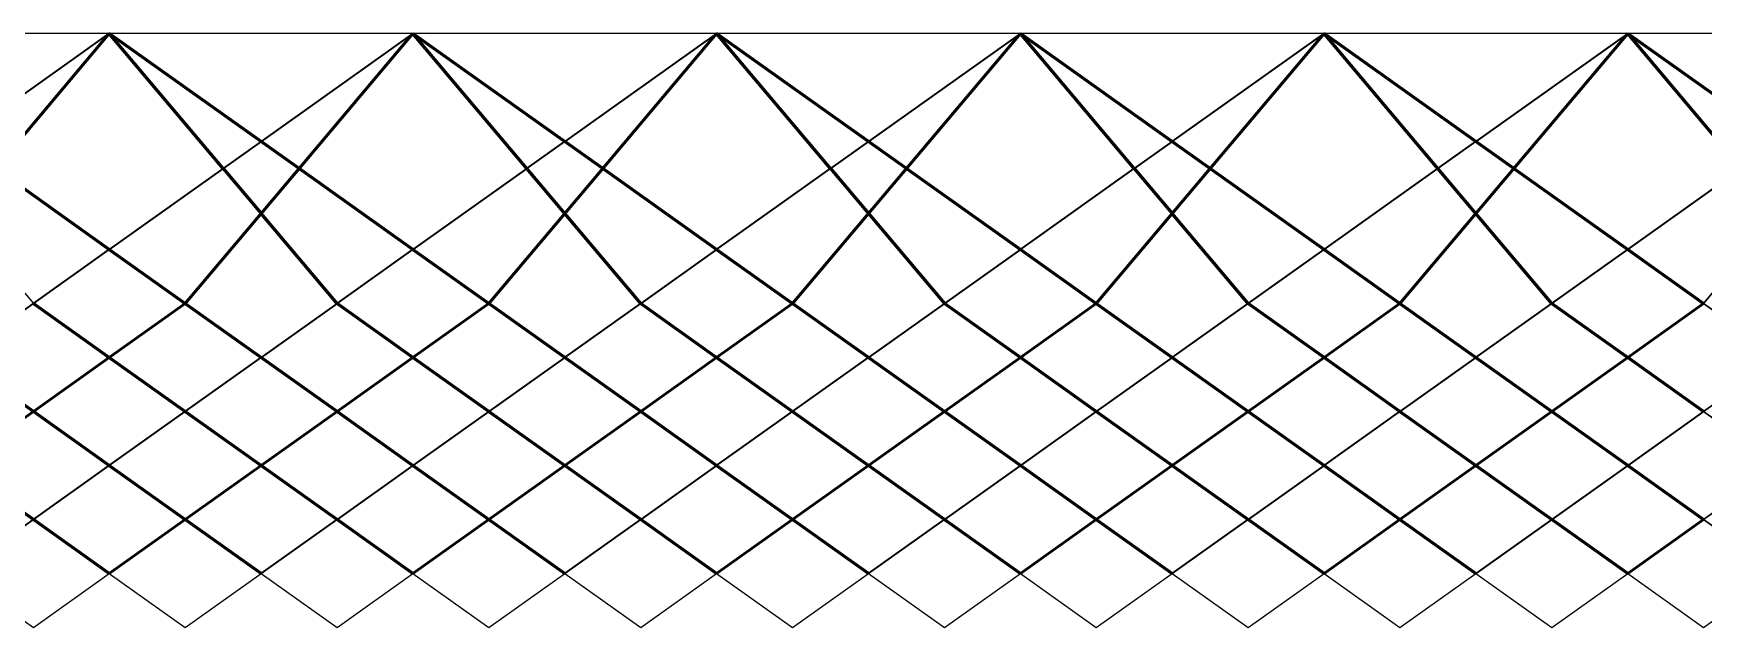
# Model space of a CAD drawing. Extents: x 0 to 143, y 53 to 59.
# Drawn here: x 62.17 to 79.05, y 52.94 to 58.95 of the extents above; entities that cross this region are included whole.
import ezdxf

# ---------------------------------------------------------------- set-up
doc = ezdxf.new("R2010")
doc.units = 0
doc.header["$MEASUREMENT"] = 0
doc.layers.add('Concrete bases', color=31, linetype='CONTINUOUS')
doc.layers.add('Faces', color=7, linetype='CONTINUOUS')
for name, color, linetype, lineweight in [('Tendons 1 internal', 50, 'CONTINUOUS', 50), ('Tendons 2 external', 201, 'CONTINUOUS', 35), ('Tendons 3 middle', 170, 'CONTINUOUS', 60)]:
    doc.layers.add(name, color=color, linetype=linetype, lineweight=lineweight)

msp = doc.modelspace()

# ---------------------------------------------------------------- linework, layer by layer
at = {"layer": 'Concrete bases'}
for points in [[(62.935001, 58.948413), (59.865001, 58.948413), (61.400001, 57.856776)], [(62.935001, 58.948413), (61.400001, 57.856776), (61.783751, 57.583867)], [(62.935001, 58.948413), (61.783751, 57.583867), (62.935001, 56.765139), (64.086251, 57.583867)], [(62.935001, 58.948413), (64.086251, 57.583866), (64.470001, 57.856776)], [(66.005001, 58.948413), (62.935001, 58.948413), (64.470001, 57.856776)], [(66.005001, 58.948413), (64.470001, 57.856776), (64.853751, 57.583866)], [(66.005001, 58.948413), (64.853751, 57.583866), (66.005001, 56.765139), (67.156251, 57.583867)], [(69.075001, 58.948413), (66.005001, 58.948413), (67.540001, 57.856776)], [(66.005001, 58.948413), (67.156251, 57.583866), (67.540001, 57.856776)], [(69.075001, 58.948413), (67.540001, 57.856776), (67.923751, 57.583866)], [(69.075001, 58.948413), (67.923751, 57.583866), (69.075001, 56.765138), (70.226251, 57.583866)], [(72.145001, 58.948413), (69.075001, 58.948413), (70.610001, 57.856776)], [(69.075001, 58.948413), (70.226251, 57.583866), (70.610001, 57.856776)], [(72.145001, 58.948413), (70.610001, 57.856776), (70.993751, 57.583866)], [(72.145001, 58.948413), (70.993751, 57.583866), (72.145001, 56.765138), (73.296251, 57.583866)], [(72.145001, 58.948413), (73.296251, 57.583866), (73.680001, 57.856776)], [(75.215001, 58.948413), (72.145001, 58.948413), (73.680001, 57.856776)], [(75.215001, 58.948413), (73.680001, 57.856776), (74.063751, 57.583867)], [(75.215001, 58.948413), (74.063751, 57.583867), (75.215001, 56.765139), (76.366251, 57.583867)], [(75.215001, 58.948413), (76.366251, 57.583867), (76.750001, 57.856776)], [(78.285001, 58.948413), (75.215001, 58.948413), (76.750001, 57.856776)], [(78.285001, 58.948413), (76.750001, 57.856776), (77.133751, 57.583867)], [(78.285001, 58.948413), (77.133751, 57.583867), (78.285001, 56.765139), (79.436251, 57.583867)], [(81.355001, 58.948413), (78.285001, 58.948413), (79.820001, 57.856776)], [(78.285001, 58.948413), (79.436251, 57.583867), (79.820001, 57.856776)], [(64.853751, 57.583866), (64.470001, 57.856776), (64.086251, 57.583866), (64.470001, 57.129018)], [(67.923751, 57.583866), (67.540001, 57.856776), (67.156251, 57.583866), (67.540001, 57.129018)], [(70.993751, 57.583866), (70.610001, 57.856776), (70.226251, 57.583866), (70.610001, 57.129018)], [(74.063751, 57.583866), (73.680001, 57.856776), (73.296251, 57.583866), (73.680001, 57.129018)], [(77.133751, 57.583867), (76.750001, 57.856776), (76.366251, 57.583867), (76.750001, 57.129018)], [(62.935001, 56.765139), (61.783751, 57.583867), (61.400001, 57.129018), (62.167501, 56.21932)], [(64.470001, 57.129018), (64.086251, 57.583866), (62.935001, 56.765139), (63.702501, 56.21932)], [(64.853751, 57.583866), (64.470001, 57.129018), (65.237501, 56.21932), (66.005001, 56.765139)], [(67.540001, 57.129018), (67.156251, 57.583866), (66.005001, 56.765139), (66.772501, 56.21932)], [(69.075001, 56.765138), (67.923751, 57.583866), (67.540001, 57.129018), (68.307501, 56.21932)], [(70.610001, 57.129018), (70.226251, 57.583866), (69.075001, 56.765138), (69.842501, 56.21932)], [(72.145001, 56.765138), (70.993751, 57.583866), (70.610001, 57.129018), (71.377501, 56.21932)], [(73.680001, 57.129018), (73.296251, 57.583866), (72.145001, 56.765138), (72.912501, 56.21932)], [(74.063751, 57.583866), (73.680001, 57.129018), (74.447501, 56.21932), (75.215001, 56.765139)], [(76.750001, 57.129018), (76.366251, 57.583867), (75.215001, 56.765139), (75.982501, 56.21932)], [(77.133751, 57.583867), (76.750001, 57.129018), (77.517501, 56.21932), (78.285001, 56.765139)], [(79.820001, 57.129018), (79.436251, 57.583867), (78.285001, 56.765139), (79.052501, 56.21932)], [(65.237501, 56.21932), (64.470001, 57.129018), (63.702501, 56.21932), (64.470001, 55.673501)], [(68.307501, 56.21932), (67.540001, 57.129018), (66.772501, 56.21932), (67.540001, 55.673501)], [(71.377501, 56.21932), (70.610001, 57.129018), (69.842501, 56.21932), (70.610001, 55.673501)], [(74.447501, 56.21932), (73.680001, 57.129018), (72.912501, 56.21932), (73.680001, 55.673501)], [(77.517501, 56.21932), (76.750001, 57.129018), (75.982501, 56.21932), (76.750001, 55.673502)], [(80.587501, 56.21932), (79.820001, 57.129018), (79.052501, 56.21932), (79.820001, 55.673502)], [(62.935001, 56.765139), (62.167501, 56.21932), (62.935001, 55.673501), (63.702501, 56.21932)], [(66.005001, 56.765139), (65.237501, 56.21932), (66.005001, 55.673501), (66.772501, 56.21932)], [(69.075001, 56.765138), (68.307501, 56.21932), (69.075001, 55.673501), (69.842501, 56.21932)], [(72.145001, 56.765138), (71.377501, 56.21932), (72.145001, 55.673501), (72.912501, 56.21932)], [(75.215001, 56.765139), (74.447501, 56.21932), (75.215001, 55.673501), (75.982501, 56.21932)], [(78.285001, 56.765139), (77.517501, 56.21932), (78.285001, 55.673502), (79.052501, 56.21932)], [(62.167501, 56.21932), (61.400001, 55.673501), (62.167501, 55.127682), (62.935001, 55.673501)], [(63.702501, 56.21932), (62.935001, 55.673501), (63.702501, 55.127682), (64.470001, 55.673501)], [(65.237501, 56.21932), (64.470001, 55.673501), (65.237501, 55.127682), (66.005001, 55.673501)], [(66.772501, 56.21932), (66.005001, 55.673501), (66.772501, 55.127682), (67.540001, 55.673501)], [(68.307501, 56.21932), (67.540001, 55.673501), (68.307501, 55.127682), (69.075001, 55.673501)], [(69.842501, 56.21932), (69.075001, 55.673501), (69.842501, 55.127682), (70.610001, 55.673501)], [(71.377501, 56.219319), (70.610001, 55.673501), (71.377501, 55.127682), (72.145001, 55.673501)], [(72.912501, 56.219319), (72.145001, 55.673501), (72.912501, 55.127682), (73.680001, 55.673501)], [(74.447501, 56.219319), (73.680001, 55.673501), (74.447501, 55.127682), (75.215001, 55.673501)], [(75.982501, 56.219319), (75.215001, 55.673501), (75.982501, 55.127682), (76.750001, 55.673501)], [(77.517501, 56.219319), (76.750001, 55.673501), (77.517501, 55.127682), (78.285001, 55.673501)], [(79.052501, 56.219319), (78.285001, 55.673501), (79.052501, 55.127682), (79.820001, 55.673501)], [(62.935001, 55.673501), (62.167501, 55.127682), (62.935001, 54.581864), (63.702501, 55.127682)], [(64.470001, 55.673501), (63.702501, 55.127682), (64.470001, 54.581864), (65.237501, 55.127682)], [(66.005001, 55.673501), (65.237501, 55.127682), (66.005001, 54.581864), (66.772501, 55.127682)], [(67.540001, 55.673501), (66.772501, 55.127682), (67.540001, 54.581864), (68.307501, 55.127682)], [(69.075001, 55.673501), (68.307501, 55.127682), (69.075001, 54.581864), (69.842501, 55.127682)], [(70.610001, 55.673501), (69.842501, 55.127682), (70.610001, 54.581864), (71.377501, 55.127682)], [(72.145001, 55.673501), (71.377501, 55.127682), (72.145001, 54.581864), (72.912501, 55.127682)], [(73.680001, 55.673501), (72.912501, 55.127682), (73.680001, 54.581864), (74.447501, 55.127682)], [(75.215001, 55.673501), (74.447501, 55.127682), (75.215001, 54.581864), (75.982501, 55.127682)], [(76.750001, 55.673501), (75.982501, 55.127682), (76.750001, 54.581864), (77.517501, 55.127682)], [(78.285001, 55.673501), (77.517501, 55.127682), (78.285001, 54.581864), (79.052501, 55.127682)], [(79.820001, 55.673501), (79.052501, 55.127682), (79.820001, 54.581864), (80.587501, 55.127682)], [(62.167501, 55.127682), (61.400001, 54.581864), (62.167501, 54.036045), (62.935001, 54.581864)], [(63.702501, 55.127682), (62.935001, 54.581864), (63.702501, 54.036045), (64.470001, 54.581864)], [(65.237501, 55.127682), (64.470001, 54.581864), (65.237501, 54.036045), (66.005001, 54.581864)], [(66.772501, 55.127682), (66.005001, 54.581864), (66.772501, 54.036045), (67.540001, 54.581864)], [(68.307501, 55.127682), (67.540001, 54.581864), (68.307501, 54.036045), (69.075001, 54.581864)], [(69.842501, 55.127682), (69.075001, 54.581864), (69.842501, 54.036045), (70.610001, 54.581864)], [(71.377501, 55.127682), (70.610001, 54.581864), (71.377501, 54.036045), (72.145001, 54.581864)], [(72.912501, 55.127682), (72.145001, 54.581864), (72.912501, 54.036045), (73.680001, 54.581864)], [(74.447501, 55.127682), (73.680001, 54.581864), (74.447501, 54.036045), (75.215001, 54.581864)], [(75.982501, 55.127682), (75.215001, 54.581864), (75.982501, 54.036045), (76.750001, 54.581864)], [(77.517501, 55.127682), (76.750001, 54.581864), (77.517501, 54.036045), (78.285001, 54.581864)], [(79.052501, 55.127682), (78.285001, 54.581864), (79.052501, 54.036045), (79.820001, 54.581864)], [(62.935001, 54.581864), (62.167501, 54.036045), (62.935001, 53.490226), (63.702501, 54.036045)], [(64.470001, 54.581864), (63.702501, 54.036045), (64.470001, 53.490226), (65.237501, 54.036045)], [(66.005001, 54.581864), (65.237501, 54.036045), (66.005001, 53.490226), (66.772501, 54.036045)], [(67.540001, 54.581864), (66.772501, 54.036045), (67.540001, 53.490226), (68.307501, 54.036045)], [(69.075001, 54.581864), (68.307501, 54.036045), (69.075001, 53.490226), (69.842501, 54.036045)], [(70.610001, 54.581864), (69.842501, 54.036045), (70.610001, 53.490226), (71.377501, 54.036045)], [(72.145001, 54.581864), (71.377501, 54.036045), (72.145001, 53.490226), (72.912501, 54.036045)], [(73.680001, 54.581864), (72.912501, 54.036045), (73.680001, 53.490226), (74.447501, 54.036045)], [(75.215001, 54.581864), (74.447501, 54.036045), (75.215001, 53.490226), (75.982501, 54.036045)], [(76.750001, 54.581864), (75.982501, 54.036045), (76.750001, 53.490226), (77.517501, 54.036045)], [(78.285001, 54.581864), (77.517501, 54.036045), (78.285001, 53.490226), (79.052501, 54.036045)], [(79.820001, 54.581864), (79.052501, 54.036045), (79.820001, 53.490226), (80.587501, 54.036045)], [(62.167501, 54.036045), (61.400001, 53.490226), (62.167501, 52.944408), (62.935001, 53.490226)], [(63.702501, 54.036045), (62.935001, 53.490226), (63.702501, 52.944408), (64.470001, 53.490226)], [(65.237501, 54.036045), (64.470001, 53.490226), (65.237501, 52.944408), (66.005001, 53.490226)], [(66.772501, 54.036045), (66.005001, 53.490226), (66.772501, 52.944408), (67.540001, 53.490226)], [(68.307501, 54.036045), (67.540001, 53.490226), (68.307501, 52.944408), (69.075001, 53.490226)], [(69.842501, 54.036045), (69.075001, 53.490226), (69.842501, 52.944408), (70.610001, 53.490226)], [(71.377501, 54.036045), (70.610001, 53.490226), (71.377501, 52.944408), (72.145001, 53.490226)], [(72.912501, 54.036045), (72.145001, 53.490226), (72.912501, 52.944408), (73.680001, 53.490226)], [(74.447501, 54.036045), (73.680001, 53.490226), (74.447501, 52.944408), (75.215001, 53.490226)], [(75.982501, 54.036045), (75.215001, 53.490226), (75.982501, 52.944408), (76.750001, 53.490226)], [(77.517501, 54.036045), (76.750001, 53.490226), (77.517501, 52.944408), (78.285001, 53.490226)], [(79.052501, 54.036045), (78.285001, 53.490226), (79.052501, 52.944408), (79.820001, 53.490226)]]:
    msp.add_lwpolyline(points, close=True, dxfattribs=at)
at = {"layer": 'Faces'}
for points in [[(62.935001, 58.948413), (59.865001, 58.948413), (61.400001, 57.856776)], [(62.935001, 58.948413), (61.400001, 57.856776), (61.783751, 57.583867)], [(62.935001, 58.948413), (61.783751, 57.583867), (62.935001, 56.765139), (64.086251, 57.583867)], [(62.935001, 58.948413), (64.086251, 57.583866), (64.470001, 57.856776)], [(66.005001, 58.948413), (62.935001, 58.948413), (64.470001, 57.856776)], [(66.005001, 58.948413), (64.470001, 57.856776), (64.853751, 57.583866)], [(66.005001, 58.948413), (64.853751, 57.583866), (66.005001, 56.765139), (67.156251, 57.583867)], [(69.075001, 58.948413), (66.005001, 58.948413), (67.540001, 57.856776)], [(66.005001, 58.948413), (67.156251, 57.583866), (67.540001, 57.856776)], [(69.075001, 58.948413), (67.540001, 57.856776), (67.923751, 57.583866)], [(69.075001, 58.948413), (67.923751, 57.583866), (69.075001, 56.765138), (70.226251, 57.583866)], [(72.145001, 58.948413), (69.075001, 58.948413), (70.610001, 57.856776)], [(69.075001, 58.948413), (70.226251, 57.583866), (70.610001, 57.856776)], [(72.145001, 58.948413), (70.610001, 57.856776), (70.993751, 57.583866)], [(72.145001, 58.948413), (70.993751, 57.583866), (72.145001, 56.765138), (73.296251, 57.583866)], [(72.145001, 58.948413), (73.296251, 57.583866), (73.680001, 57.856776)], [(75.215001, 58.948413), (72.145001, 58.948413), (73.680001, 57.856776)], [(75.215001, 58.948413), (73.680001, 57.856776), (74.063751, 57.583867)], [(75.215001, 58.948413), (74.063751, 57.583867), (75.215001, 56.765139), (76.366251, 57.583867)], [(75.215001, 58.948413), (76.366251, 57.583867), (76.750001, 57.856776)], [(78.285001, 58.948413), (75.215001, 58.948413), (76.750001, 57.856776)], [(78.285001, 58.948413), (76.750001, 57.856776), (77.133751, 57.583867)], [(78.285001, 58.948413), (77.133751, 57.583867), (78.285001, 56.765139), (79.436251, 57.583867)], [(81.355001, 58.948413), (78.285001, 58.948413), (79.820001, 57.856776)], [(78.285001, 58.948413), (79.436251, 57.583867), (79.820001, 57.856776)], [(64.853751, 57.583866), (64.470001, 57.856776), (64.086251, 57.583866), (64.470001, 57.129018)], [(67.923751, 57.583866), (67.540001, 57.856776), (67.156251, 57.583866), (67.540001, 57.129018)], [(70.993751, 57.583866), (70.610001, 57.856776), (70.226251, 57.583866), (70.610001, 57.129018)], [(74.063751, 57.583866), (73.680001, 57.856776), (73.296251, 57.583866), (73.680001, 57.129018)], [(77.133751, 57.583867), (76.750001, 57.856776), (76.366251, 57.583867), (76.750001, 57.129018)], [(62.935001, 56.765139), (61.783751, 57.583867), (61.400001, 57.129018), (62.167501, 56.21932)], [(64.470001, 57.129018), (64.086251, 57.583866), (62.935001, 56.765139), (63.702501, 56.21932)], [(64.853751, 57.583866), (64.470001, 57.129018), (65.237501, 56.21932), (66.005001, 56.765139)], [(67.540001, 57.129018), (67.156251, 57.583866), (66.005001, 56.765139), (66.772501, 56.21932)], [(69.075001, 56.765138), (67.923751, 57.583866), (67.540001, 57.129018), (68.307501, 56.21932)], [(70.610001, 57.129018), (70.226251, 57.583866), (69.075001, 56.765138), (69.842501, 56.21932)], [(72.145001, 56.765138), (70.993751, 57.583866), (70.610001, 57.129018), (71.377501, 56.21932)], [(73.680001, 57.129018), (73.296251, 57.583866), (72.145001, 56.765138), (72.912501, 56.21932)], [(74.063751, 57.583866), (73.680001, 57.129018), (74.447501, 56.21932), (75.215001, 56.765139)], [(76.750001, 57.129018), (76.366251, 57.583867), (75.215001, 56.765139), (75.982501, 56.21932)], [(77.133751, 57.583867), (76.750001, 57.129018), (77.517501, 56.21932), (78.285001, 56.765139)], [(79.820001, 57.129018), (79.436251, 57.583867), (78.285001, 56.765139), (79.052501, 56.21932)], [(65.237501, 56.21932), (64.470001, 57.129018), (63.702501, 56.21932), (64.470001, 55.673501)], [(68.307501, 56.21932), (67.540001, 57.129018), (66.772501, 56.21932), (67.540001, 55.673501)], [(71.377501, 56.21932), (70.610001, 57.129018), (69.842501, 56.21932), (70.610001, 55.673501)], [(74.447501, 56.21932), (73.680001, 57.129018), (72.912501, 56.21932), (73.680001, 55.673501)], [(77.517501, 56.21932), (76.750001, 57.129018), (75.982501, 56.21932), (76.750001, 55.673502)], [(80.587501, 56.21932), (79.820001, 57.129018), (79.052501, 56.21932), (79.820001, 55.673502)], [(62.935001, 56.765139), (62.167501, 56.21932), (62.935001, 55.673501), (63.702501, 56.21932)], [(66.005001, 56.765139), (65.237501, 56.21932), (66.005001, 55.673501), (66.772501, 56.21932)], [(69.075001, 56.765138), (68.307501, 56.21932), (69.075001, 55.673501), (69.842501, 56.21932)], [(72.145001, 56.765138), (71.377501, 56.21932), (72.145001, 55.673501), (72.912501, 56.21932)], [(75.215001, 56.765139), (74.447501, 56.21932), (75.215001, 55.673501), (75.982501, 56.21932)], [(78.285001, 56.765139), (77.517501, 56.21932), (78.285001, 55.673502), (79.052501, 56.21932)], [(62.167501, 56.21932), (61.400001, 55.673501), (62.167501, 55.127682), (62.935001, 55.673501)], [(63.702501, 56.21932), (62.935001, 55.673501), (63.702501, 55.127682), (64.470001, 55.673501)], [(65.237501, 56.21932), (64.470001, 55.673501), (65.237501, 55.127682), (66.005001, 55.673501)], [(66.772501, 56.21932), (66.005001, 55.673501), (66.772501, 55.127682), (67.540001, 55.673501)], [(68.307501, 56.21932), (67.540001, 55.673501), (68.307501, 55.127682), (69.075001, 55.673501)], [(69.842501, 56.21932), (69.075001, 55.673501), (69.842501, 55.127682), (70.610001, 55.673501)], [(71.377501, 56.219319), (70.610001, 55.673501), (71.377501, 55.127682), (72.145001, 55.673501)], [(72.912501, 56.219319), (72.145001, 55.673501), (72.912501, 55.127682), (73.680001, 55.673501)], [(74.447501, 56.219319), (73.680001, 55.673501), (74.447501, 55.127682), (75.215001, 55.673501)], [(75.982501, 56.219319), (75.215001, 55.673501), (75.982501, 55.127682), (76.750001, 55.673501)], [(77.517501, 56.219319), (76.750001, 55.673501), (77.517501, 55.127682), (78.285001, 55.673501)], [(79.052501, 56.219319), (78.285001, 55.673501), (79.052501, 55.127682), (79.820001, 55.673501)], [(62.935001, 55.673501), (62.167501, 55.127682), (62.935001, 54.581864), (63.702501, 55.127682)], [(64.470001, 55.673501), (63.702501, 55.127682), (64.470001, 54.581864), (65.237501, 55.127682)], [(66.005001, 55.673501), (65.237501, 55.127682), (66.005001, 54.581864), (66.772501, 55.127682)], [(67.540001, 55.673501), (66.772501, 55.127682), (67.540001, 54.581864), (68.307501, 55.127682)], [(69.075001, 55.673501), (68.307501, 55.127682), (69.075001, 54.581864), (69.842501, 55.127682)], [(70.610001, 55.673501), (69.842501, 55.127682), (70.610001, 54.581864), (71.377501, 55.127682)], [(72.145001, 55.673501), (71.377501, 55.127682), (72.145001, 54.581864), (72.912501, 55.127682)], [(73.680001, 55.673501), (72.912501, 55.127682), (73.680001, 54.581864), (74.447501, 55.127682)], [(75.215001, 55.673501), (74.447501, 55.127682), (75.215001, 54.581864), (75.982501, 55.127682)], [(76.750001, 55.673501), (75.982501, 55.127682), (76.750001, 54.581864), (77.517501, 55.127682)], [(78.285001, 55.673501), (77.517501, 55.127682), (78.285001, 54.581864), (79.052501, 55.127682)], [(79.820001, 55.673501), (79.052501, 55.127682), (79.820001, 54.581864), (80.587501, 55.127682)], [(62.167501, 55.127682), (61.400001, 54.581864), (62.167501, 54.036045), (62.935001, 54.581864)], [(63.702501, 55.127682), (62.935001, 54.581864), (63.702501, 54.036045), (64.470001, 54.581864)], [(65.237501, 55.127682), (64.470001, 54.581864), (65.237501, 54.036045), (66.005001, 54.581864)], [(66.772501, 55.127682), (66.005001, 54.581864), (66.772501, 54.036045), (67.540001, 54.581864)], [(68.307501, 55.127682), (67.540001, 54.581864), (68.307501, 54.036045), (69.075001, 54.581864)], [(69.842501, 55.127682), (69.075001, 54.581864), (69.842501, 54.036045), (70.610001, 54.581864)], [(71.377501, 55.127682), (70.610001, 54.581864), (71.377501, 54.036045), (72.145001, 54.581864)], [(72.912501, 55.127682), (72.145001, 54.581864), (72.912501, 54.036045), (73.680001, 54.581864)], [(74.447501, 55.127682), (73.680001, 54.581864), (74.447501, 54.036045), (75.215001, 54.581864)], [(75.982501, 55.127682), (75.215001, 54.581864), (75.982501, 54.036045), (76.750001, 54.581864)], [(77.517501, 55.127682), (76.750001, 54.581864), (77.517501, 54.036045), (78.285001, 54.581864)], [(79.052501, 55.127682), (78.285001, 54.581864), (79.052501, 54.036045), (79.820001, 54.581864)], [(62.935001, 54.581864), (62.167501, 54.036045), (62.935001, 53.490226), (63.702501, 54.036045)], [(64.470001, 54.581864), (63.702501, 54.036045), (64.470001, 53.490226), (65.237501, 54.036045)], [(66.005001, 54.581864), (65.237501, 54.036045), (66.005001, 53.490226), (66.772501, 54.036045)], [(67.540001, 54.581864), (66.772501, 54.036045), (67.540001, 53.490226), (68.307501, 54.036045)], [(69.075001, 54.581864), (68.307501, 54.036045), (69.075001, 53.490226), (69.842501, 54.036045)], [(70.610001, 54.581864), (69.842501, 54.036045), (70.610001, 53.490226), (71.377501, 54.036045)], [(72.145001, 54.581864), (71.377501, 54.036045), (72.145001, 53.490226), (72.912501, 54.036045)], [(73.680001, 54.581864), (72.912501, 54.036045), (73.680001, 53.490226), (74.447501, 54.036045)], [(75.215001, 54.581864), (74.447501, 54.036045), (75.215001, 53.490226), (75.982501, 54.036045)], [(76.750001, 54.581864), (75.982501, 54.036045), (76.750001, 53.490226), (77.517501, 54.036045)], [(78.285001, 54.581864), (77.517501, 54.036045), (78.285001, 53.490226), (79.052501, 54.036045)], [(79.820001, 54.581864), (79.052501, 54.036045), (79.820001, 53.490226), (80.587501, 54.036045)], [(62.167501, 54.036045), (61.400001, 53.490226), (62.167501, 52.944408), (62.935001, 53.490226)], [(63.702501, 54.036045), (62.935001, 53.490226), (63.702501, 52.944408), (64.470001, 53.490226)], [(65.237501, 54.036045), (64.470001, 53.490226), (65.237501, 52.944408), (66.005001, 53.490226)], [(66.772501, 54.036045), (66.005001, 53.490226), (66.772501, 52.944408), (67.540001, 53.490226)], [(68.307501, 54.036045), (67.540001, 53.490226), (68.307501, 52.944408), (69.075001, 53.490226)], [(69.842501, 54.036045), (69.075001, 53.490226), (69.842501, 52.944408), (70.610001, 53.490226)], [(71.377501, 54.036045), (70.610001, 53.490226), (71.377501, 52.944408), (72.145001, 53.490226)], [(72.912501, 54.036045), (72.145001, 53.490226), (72.912501, 52.944408), (73.680001, 53.490226)], [(74.447501, 54.036045), (73.680001, 53.490226), (74.447501, 52.944408), (75.215001, 53.490226)], [(75.982501, 54.036045), (75.215001, 53.490226), (75.982501, 52.944408), (76.750001, 53.490226)], [(77.517501, 54.036045), (76.750001, 53.490226), (77.517501, 52.944408), (78.285001, 53.490226)], [(79.052501, 54.036045), (78.285001, 53.490226), (79.052501, 52.944408), (79.820001, 53.490226)]]:
    msp.add_3dface(points, dxfattribs=at)
at = {"layer": 'Tendons 1 internal', "color": 1, "linetype": 'Continuous', "ltscale": 250}
for p, q in [((62.935002, 58.948412, 0.4), (61.783752, 57.583866, 0.4)), ((64.853752, 57.583865, 0.4), (66.005002, 58.948412, 0.4)), ((69.075002, 58.948412, 0.4), (67.923752, 57.583865, 0.4)), ((72.145002, 58.948412, 0.4), (70.993752, 57.583865, 0.4)), ((75.215002, 58.948412, 0.4), (74.063752, 57.583865, 0.4)), ((77.133752, 57.583865, 0.4), (78.285002, 58.948412, 0.4))]:
    msp.add_line(p, q, dxfattribs=at)
at = {"layer": 'Tendons 1 internal', "linetype": 'Continuous', "ltscale": 250}
for p, q in [((64.470002, 57.129016, 0.4), (64.853752, 57.583865, 0.4)), ((67.923752, 57.583865, 0.4), (67.540002, 57.129016, 0.4)), ((70.993752, 57.583865, 0.4), (70.610002, 57.129016, 0.4)), ((73.680002, 57.129016, 0.4), (74.063752, 57.583865, 0.4)), ((77.133752, 57.583865, 0.4), (76.750002, 57.129017, 0.4)), ((64.470002, 57.129016, 0.4), (63.702502, 56.219319, 0.4)), ((66.772502, 56.219319, 0.4), (67.540002, 57.129016, 0.4)), ((70.610002, 57.129017, 0.4), (69.842502, 56.219319, 0.4)), ((72.912502, 56.219319, 0.4), (73.680002, 57.129016, 0.4)), ((76.750002, 57.129017, 0.4), (75.982502, 56.219319, 0.4)), ((62.935002, 55.6735, 0.4), (63.702502, 56.219319, 0.4)), ((66.772502, 56.219318, 0.4), (66.005002, 55.6735, 0.4)), ((69.842502, 56.219318, 0.4), (69.075002, 55.6735, 0.4)), ((72.912502, 56.219318, 0.4), (72.145002, 55.6735, 0.4)), ((75.215002, 55.6735, 0.4), (75.982502, 56.219319, 0.4)), ((79.052502, 56.219318, 0.4), (78.285002, 55.6735, 0.4)), ((62.935002, 55.6735, 0.4), (62.167502, 55.127681, 0.4)), ((65.237502, 55.127681, 0.4), (66.005002, 55.6735, 0.4)), ((68.307502, 55.127681, 0.4), (69.075002, 55.6735, 0.4)), ((71.377502, 55.127681, 0.4), (72.145002, 55.6735, 0.4)), ((75.215002, 55.6735, 0.4), (74.447502, 55.127681, 0.4)), ((77.517502, 55.127681, 0.4), (78.285002, 55.6735, 0.4)), ((61.400002, 54.581863, 0.4), (62.167502, 55.127681, 0.4)), ((65.237502, 55.127681, 0.4), (64.470002, 54.581863, 0.4)), ((67.540002, 54.581863, 0.4), (68.307502, 55.127681, 0.4)), ((71.377502, 55.127681, 0.4), (70.610002, 54.581862, 0.4)), ((73.680002, 54.581862, 0.4), (74.447502, 55.127681, 0.4)), ((76.750002, 54.581862, 0.4), (77.517502, 55.127681, 0.4)), ((64.470002, 54.581863, 0.4), (63.702502, 54.036044, 0.4)), ((67.540002, 54.581863, 0.4), (66.772502, 54.036044, 0.4)), ((69.842502, 54.036044, 0.4), (70.610002, 54.581862, 0.4)), ((72.912502, 54.036044, 0.4), (73.680002, 54.581862, 0.4)), ((75.982502, 54.036044, 0.4), (76.750002, 54.581862, 0.4)), ((63.702502, 54.036044, 0.4), (62.935002, 53.490225, 0.4)), ((66.772502, 54.036044, 0.4), (66.005002, 53.490225, 0.4)), ((69.075002, 53.490225, 0.4), (69.842502, 54.036044, 0.4)), ((72.912502, 54.036044, 0.4), (72.145002, 53.490225, 0.4)), ((75.982502, 54.036044, 0.4), (75.215002, 53.490225, 0.4)), ((78.285002, 53.490225, 0.4), (79.052502, 54.036044, 0.4))]:
    msp.add_line(p, q, dxfattribs=at)
at = {"layer": 'Tendons 2 external', "color": 1, "linetype": 'Continuous', "ltscale": 250}
for p, q in [((61.400002, 57.856775, 0.9), (62.935002, 58.948412, 0.9)), ((66.005002, 58.948412, 0.9), (64.470002, 57.856775, 0.9)), ((69.075002, 58.948412, 0.9), (67.540002, 57.856775, 0.9)), ((72.145002, 58.948412, 0.9), (70.610002, 57.856775, 0.9)), ((73.680002, 57.856775, 0.9), (75.215002, 58.948412, 0.9)), ((78.285002, 58.948412, 0.9), (76.750002, 57.856775, 0.9))]:
    msp.add_line(p, q, dxfattribs=at)
at = {"layer": 'Tendons 2 external', "linetype": 'Continuous', "ltscale": 250}
for p, q in [((64.470002, 57.856775, 0.9), (64.086252, 57.583865, 0.9)), ((67.156252, 57.583865, 0.9), (67.540002, 57.856775, 0.9)), ((70.610002, 57.856775, 0.9), (70.226252, 57.583865, 0.9)), ((73.680002, 57.856775, 0.9), (73.296252, 57.583865, 0.9)), ((76.366252, 57.583865, 0.9), (76.750002, 57.856775, 0.9)), ((64.086252, 57.583865, 0.9), (62.935002, 56.765137, 0.9)), ((67.156252, 57.583865, 0.9), (66.005002, 56.765137, 0.9)), ((69.075002, 56.765137, 0.9), (70.226252, 57.583865, 0.9)), ((72.145002, 56.765137, 0.9), (73.296252, 57.583865, 0.9)), ((75.215001, 56.765137, 0.9), (76.366252, 57.583865, 0.9)), ((78.285002, 56.765138, 0.9), (79.436252, 57.583865, 0.9)), ((62.167502, 56.219319, 0.9), (62.935002, 56.765138, 0.9)), ((65.237502, 56.219319, 0.9), (66.005002, 56.765137, 0.9)), ((69.075002, 56.765137, 0.9), (68.307502, 56.219319, 0.9)), ((72.145002, 56.765137, 0.9), (71.377502, 56.219319, 0.9)), ((74.447502, 56.219319, 0.9), (75.215002, 56.765137, 0.9)), ((77.517502, 56.219319, 0.9), (78.285002, 56.765137, 0.9)), ((61.400002, 55.6735, 0.9), (62.167502, 56.219319, 0.9)), ((65.237502, 56.219318, 0.9), (64.470002, 55.6735, 0.9)), ((67.540002, 55.6735, 0.9), (68.307502, 56.219319, 0.9)), ((71.377502, 56.219318, 0.9), (70.610002, 55.6735, 0.9)), ((73.680002, 55.6735, 0.9), (74.447502, 56.219319, 0.9)), ((76.750002, 55.6735, 0.9), (77.517502, 56.219319, 0.9)), ((63.702502, 55.127681, 0.9), (64.470002, 55.6735, 0.9)), ((67.540002, 55.6735, 0.9), (66.772502, 55.127681, 0.9)), ((69.842502, 55.127681, 0.9), (70.610002, 55.6735, 0.9)), ((73.680002, 55.6735, 0.9), (72.912502, 55.127681, 0.9)), ((76.750002, 55.6735, 0.9), (75.982502, 55.127681, 0.9)), ((62.935002, 54.581863, 0.9), (63.702502, 55.127681, 0.9)), ((66.772502, 55.127681, 0.9), (66.005002, 54.581863, 0.9)), ((69.075002, 54.581862, 0.9), (69.842502, 55.127681, 0.9)), ((72.912502, 55.127681, 0.9), (72.145002, 54.581862, 0.9)), ((75.215002, 54.581862, 0.9), (75.982502, 55.127681, 0.9)), ((79.052502, 55.127681, 0.9), (78.285002, 54.581862, 0.9)), ((62.167502, 54.036044, 0.9), (62.935002, 54.581863, 0.9)), ((66.005002, 54.581863, 0.9), (65.237502, 54.036044, 0.9)), ((69.075002, 54.581862, 0.9), (68.307502, 54.036044, 0.9)), ((72.145002, 54.581862, 0.9), (71.377502, 54.036044, 0.9)), ((75.215002, 54.581862, 0.9), (74.447502, 54.036044, 0.9)), ((78.285002, 54.581862, 0.9), (77.517502, 54.036044, 0.9)), ((61.400002, 53.490225, 0.9), (62.167502, 54.036044, 0.9)), ((64.470002, 53.490225, 0.9), (65.237502, 54.036044, 0.9)), ((67.540002, 53.490225, 0.9), (68.307502, 54.036044, 0.9)), ((70.610002, 53.490225, 0.9), (71.377502, 54.036044, 0.9)), ((73.680002, 53.490225, 0.9), (74.447502, 54.036044, 0.9)), ((77.517502, 54.036044, 0.9), (76.750002, 53.490225, 0.9))]:
    msp.add_line(p, q, dxfattribs=at)
at = {"layer": 'Tendons 3 middle', "color": 1, "linetype": 'Continuous', "ltscale": 250}
for p, q in [((64.470002, 57.856774, 0.65), (62.935002, 58.948411, 0.65)), ((64.086252, 57.583865, 0.65), (62.935002, 58.948411, 0.65)), ((66.005002, 58.948411, 0.65), (67.540002, 57.856774, 0.65)), ((67.156252, 57.583865, 0.65), (66.005002, 58.948411, 0.65)), ((70.610002, 57.856774, 0.65), (69.075002, 58.948411, 0.65)), ((70.226252, 57.583864, 0.65), (69.075002, 58.948411, 0.65)), ((72.145002, 58.948411, 0.65), (73.680001, 57.856774, 0.65)), ((73.296252, 57.583864, 0.65), (72.145002, 58.948411, 0.65)), ((76.750002, 57.856774, 0.65), (75.215001, 58.948411, 0.65)), ((76.366251, 57.583865, 0.65), (75.215001, 58.948411, 0.65)), ((78.285002, 58.948411, 0.65), (79.820002, 57.856774, 0.65)), ((79.436252, 57.583865, 0.65), (78.285002, 58.948411, 0.65))]:
    msp.add_line(p, q, dxfattribs=at)
at = {"layer": 'Tendons 3 middle', "linetype": 'Continuous', "ltscale": 250}
for p, q in [((64.853752, 57.583864, 0.65), (64.470002, 57.856774, 0.65)), ((67.923752, 57.583864, 0.65), (67.540002, 57.856774, 0.65)), ((70.993752, 57.583864, 0.65), (70.610002, 57.856774, 0.65)), ((73.680001, 57.856774, 0.65), (74.063751, 57.583865, 0.65)), ((77.133752, 57.583865, 0.65), (76.750002, 57.856774, 0.65)), ((62.935002, 56.765137, 0.65), (61.783751, 57.583865, 0.65)), ((64.086252, 57.583864, 0.65), (64.470002, 57.129016, 0.65)), ((66.005002, 56.765137, 0.65), (64.853752, 57.583864, 0.65)), ((67.540002, 57.129016, 0.65), (67.156252, 57.583864, 0.65)), ((69.075002, 56.765137, 0.65), (67.923752, 57.583864, 0.65)), ((70.226252, 57.583864, 0.65), (70.610002, 57.129016, 0.65)), ((70.993752, 57.583864, 0.65), (72.145002, 56.765136, 0.65)), ((73.296252, 57.583864, 0.65), (73.680002, 57.129016, 0.65)), ((74.063751, 57.583865, 0.65), (75.215001, 56.765137, 0.65)), ((76.750001, 57.129016, 0.65), (76.366251, 57.583865, 0.65)), ((77.133752, 57.583865, 0.65), (78.285002, 56.765137, 0.65)), ((65.237502, 56.219318, 0.65), (64.470002, 57.129016, 0.65)), ((68.307502, 56.219318, 0.65), (67.540002, 57.129016, 0.65)), ((70.610002, 57.129016, 0.65), (71.377502, 56.219318, 0.65)), ((74.447502, 56.219318, 0.65), (73.680002, 57.129016, 0.65)), ((77.517502, 56.219318, 0.65), (76.750001, 57.129016, 0.65)), ((62.935002, 56.765137, 0.65), (63.702502, 56.219318, 0.65)), ((66.005002, 56.765137, 0.65), (66.772502, 56.219318, 0.65)), ((69.075002, 56.765136, 0.65), (69.842502, 56.219318, 0.65)), ((72.145002, 56.765136, 0.65), (72.912502, 56.219318, 0.65)), ((75.215001, 56.765137, 0.65), (75.982501, 56.219318, 0.65)), ((78.285001, 56.765137, 0.65), (79.052501, 56.219318, 0.65)), ((62.167502, 56.219318, 0.65), (62.935002, 55.673499, 0.65)), ((63.702502, 56.219318, 0.65), (64.470002, 55.673499, 0.65)), ((66.005002, 55.673499, 0.65), (65.237502, 56.219318, 0.65)), ((67.540002, 55.673499, 0.65), (66.772502, 56.219318, 0.65)), ((68.307502, 56.219318, 0.65), (69.075002, 55.673499, 0.65)), ((70.610002, 55.673499, 0.65), (69.842502, 56.219318, 0.65)), ((72.145002, 55.673499, 0.65), (71.377502, 56.219317, 0.65)), ((72.912502, 56.219318, 0.65), (73.680002, 55.673499, 0.65)), ((75.215002, 55.673499, 0.65), (74.447502, 56.219317, 0.65)), ((75.982501, 56.219318, 0.65), (76.750002, 55.6735, 0.65)), ((77.517501, 56.219318, 0.65), (78.285001, 55.6735, 0.65)), ((62.167502, 55.12768, 0.65), (61.400002, 55.673499, 0.65)), ((62.935002, 55.673499, 0.65), (63.702502, 55.12768, 0.65)), ((65.237502, 55.12768, 0.65), (64.470002, 55.673499, 0.65)), ((66.772502, 55.12768, 0.65), (66.005002, 55.673499, 0.65)), ((68.307502, 55.12768, 0.65), (67.540002, 55.673499, 0.65)), ((69.075002, 55.673499, 0.65), (69.842502, 55.12768, 0.65)), ((70.610002, 55.673499, 0.65), (71.377502, 55.12768, 0.65)), ((72.912502, 55.12768, 0.65), (72.145002, 55.673499, 0.65)), ((73.680002, 55.673499, 0.65), (74.447502, 55.12768, 0.65)), ((75.982502, 55.12768, 0.65), (75.215002, 55.673499, 0.65)), ((76.750002, 55.673499, 0.65), (77.517502, 55.12768, 0.65)), ((79.052502, 55.12768, 0.65), (78.285002, 55.673499, 0.65)), ((62.935002, 54.581862, 0.65), (62.167502, 55.12768, 0.65)), ((63.702502, 55.12768, 0.65), (64.470002, 54.581862, 0.65)), ((65.237502, 55.12768, 0.65), (66.005002, 54.581862, 0.65)), ((66.772502, 55.12768, 0.65), (67.540002, 54.581862, 0.65)), ((69.075002, 54.581862, 0.65), (68.307502, 55.12768, 0.65)), ((69.842502, 55.12768, 0.65), (70.610002, 54.581862, 0.65)), ((72.145002, 54.581862, 0.65), (71.377502, 55.12768, 0.65)), ((73.680002, 54.581862, 0.65), (72.912502, 55.12768, 0.65)), ((74.447502, 55.12768, 0.65), (75.215002, 54.581862, 0.65)), ((75.982502, 55.12768, 0.65), (76.750002, 54.581862, 0.65)), ((78.285002, 54.581862, 0.65), (77.517502, 55.12768, 0.65)), ((62.167502, 54.036043, 0.65), (61.400002, 54.581862, 0.65)), ((62.935002, 54.581862, 0.65), (63.702502, 54.036043, 0.65)), ((64.470002, 54.581862, 0.65), (65.237502, 54.036043, 0.65)), ((66.005002, 54.581862, 0.65), (66.772502, 54.036043, 0.65)), ((68.307502, 54.036043, 0.65), (67.540002, 54.581862, 0.65)), ((69.075002, 54.581862, 0.65), (69.842502, 54.036043, 0.65)), ((71.377502, 54.036043, 0.65), (70.610002, 54.581862, 0.65)), ((72.912502, 54.036043, 0.65), (72.145002, 54.581862, 0.65)), ((73.680002, 54.581862, 0.65), (74.447502, 54.036043, 0.65)), ((75.215002, 54.581862, 0.65), (75.982502, 54.036043, 0.65)), ((76.750002, 54.581862, 0.65), (77.517502, 54.036043, 0.65)), ((78.285002, 54.581862, 0.65), (79.052502, 54.036043, 0.65)), ((62.935002, 53.490224, 0.65), (62.167502, 54.036043, 0.65)), ((64.470002, 53.490224, 0.65), (63.702502, 54.036043, 0.65)), ((66.005002, 53.490224, 0.65), (65.237502, 54.036043, 0.65)), ((66.772502, 54.036043, 0.65), (67.540002, 53.490224, 0.65)), ((69.075002, 53.490224, 0.65), (68.307502, 54.036043, 0.65)), ((70.610002, 53.490224, 0.65), (69.842502, 54.036043, 0.65)), ((71.377502, 54.036043, 0.65), (72.145002, 53.490224, 0.65)), ((72.912502, 54.036043, 0.65), (73.680002, 53.490224, 0.65)), ((75.215002, 53.490224, 0.65), (74.447502, 54.036043, 0.65)), ((75.982502, 54.036043, 0.65), (76.750002, 53.490224, 0.65)), ((78.285002, 53.490224, 0.65), (77.517502, 54.036043, 0.65))]:
    msp.add_line(p, q, dxfattribs=at)

doc.saveas('drawing.dxf')
